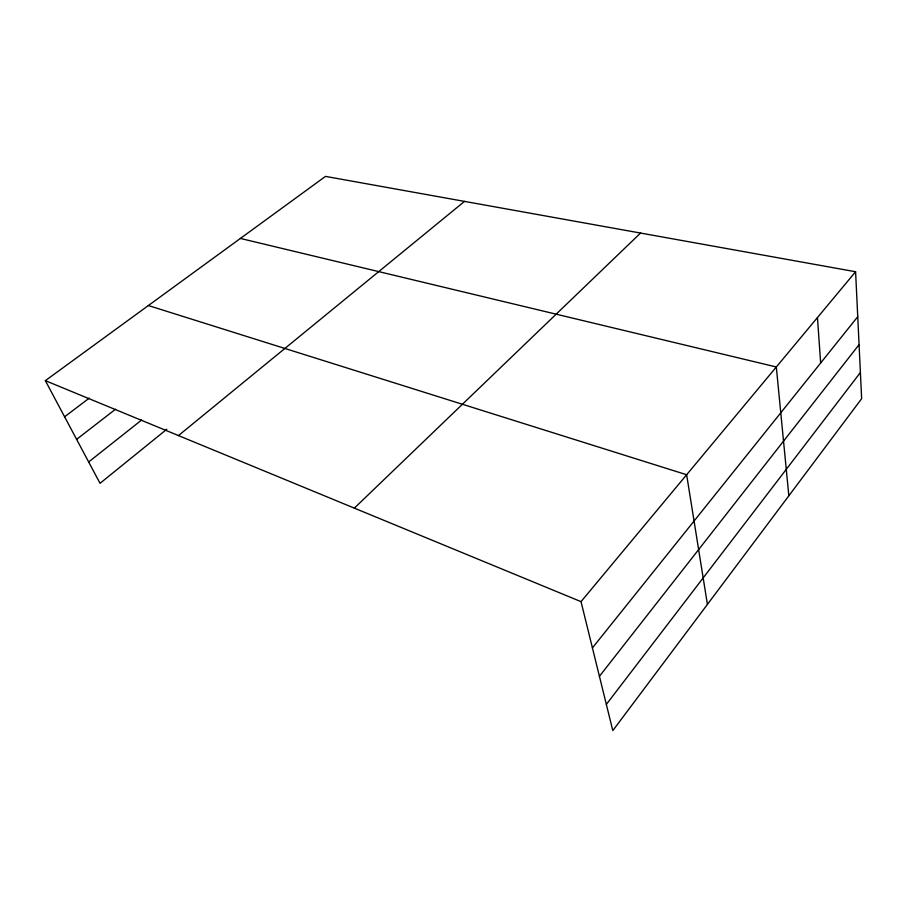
<?xml version="1.0" encoding="UTF-8"?>
<svg xmlns="http://www.w3.org/2000/svg" width="907" height="907" viewBox="0 0 907 907"><rect width="100%" height="100%" fill="white"/><g stroke="black" fill="none" stroke-linecap="round" stroke-linejoin="round"><path stroke-width="1.36" d="M606.341 704.41L860.403 372.494M599.425 676.316L859.076 344.637M592.418 647.904L857.739 316.713M855.596 271.737L861.65 398.672L612.803 730.611L581.024 601.647L855.596 271.737L325.5 176.389L45.35 380.657L100.031 483.318L166.809 429.26M354.342 508.135L640.569 233.054M178.464 435.575L464.52 201.388M88.659 461.969L141.605 420.02M76.607 439.362L115.552 409.204M64.59 416.789L89.283 398.116M240.4 238.439L776.324 366.984L788.841 495.8M148.363 305.546L686.644 474.746L707.415 604.413M45.35 380.657L581.024 601.647M817.445 317.575L820.665 363.004"/></g></svg>
